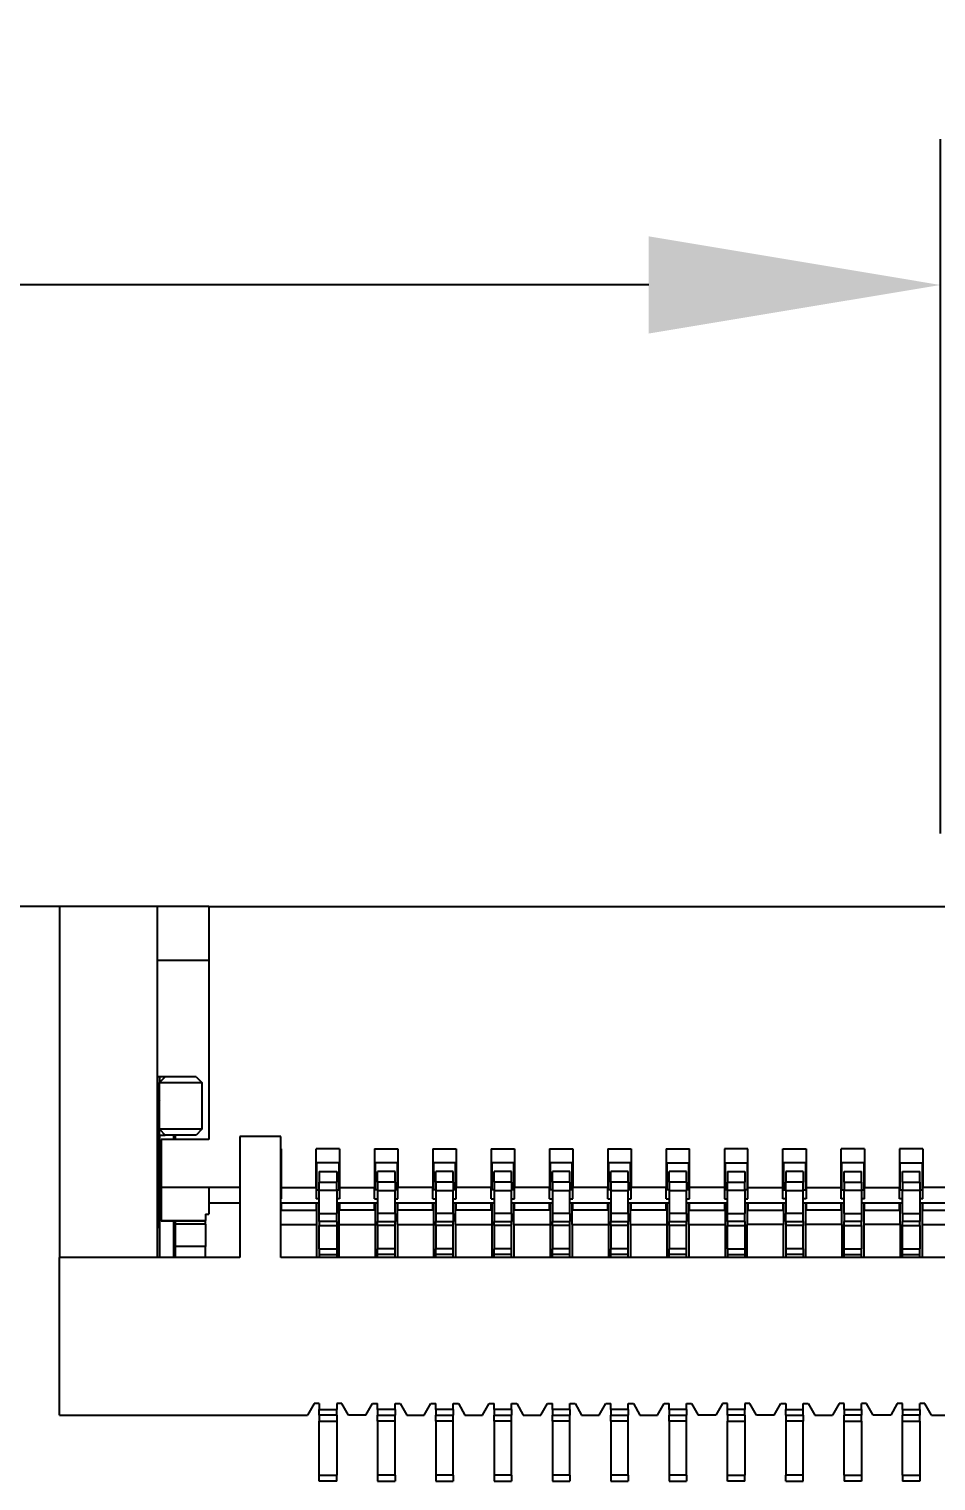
# Model space of a CAD drawing. Header units: millimetres. Extents: x 33 to 453, y 25 to 322.
# Drawn here: x 123.26 to 131.03, y 241.22 to 253.67 of the extents above; entities that cross this region are included whole.
import ezdxf

# ---------------------------------------------------------------- set-up
doc = ezdxf.new("R2010")
doc.units = ezdxf.units.MM
doc.layers.add('可见', color=7, linetype='Continuous')
doc.layers.add('标注、技术要求', color=1, linetype='Continuous')
doc.styles.add('陈杰（2）', font='gbenor.shx', dxfattribs={"width": 0.8, "height": 5, "bigfont": 'gbcbig.shx'})
doc.dimstyles.new('ISO-25（1）', dxfattribs={"dimtxt": 5, "dimasz": 2.5, "dimexe": 1.25, "dimexo": 0.625, "dimtad": 1, "dimtih": 1, "dimtoh": 1, "dimdsep": 46, "dimtxsty": '陈杰（2）', "dimcen": 2.5, "dimclrt": 256, "dimadec": 0, "dimazin": 0, "dimtol": 1, "dimtp": 0.15, "dimtm": 0.15, "dimtfac": 0.75, "dimtmove": 1, "dimatfit": 3, "dimfxl": 1, "dimtolj": 1, "dimarcsym": 0})
doc.dimstyles.new('ISO-25（3）', dxfattribs={"dimtxt": 5, "dimasz": 2.5, "dimexe": 1.25, "dimexo": 0.625, "dimtad": 1, "dimtih": 1, "dimtoh": 1, "dimdsep": 46, "dimtxsty": '陈杰（2）', "dimcen": 2.5, "dimclrt": 256, "dimadec": 0, "dimazin": 0, "dimtol": 1, "dimtp": 0.1, "dimtm": 0.1, "dimtfac": 0.75, "dimtmove": 1, "dimatfit": 3, "dimfxl": 1, "dimtolj": 1, "dimarcsym": 0})

# ---------------------------------------------------------------- blocks, each defined once
blk = doc.blocks.new('*D32')
at = {"layer": 'Defpoints', "color": 0, "transparency": 16777216}
for p in [(184.183, 273.04), (114.583, 243.147), (184.183, 243.147)]:
    blk.add_point(p, dxfattribs=at)
at = {"layer": '标注、技术要求', "color": 0, "lineweight": -2, "transparency": 16777216}
for p, q in [((114.583, 243.772), (114.583, 274.29)), ((184.183, 243.772), (184.183, 274.29)), ((117.083, 273.04), (181.683, 273.04))]:
    blk.add_line(p, q, dxfattribs=at)
at = {"layer": '标注、技术要求', "color": 0, "transparency": 16777216}
for points in [[(117.083, 273.457), (117.083, 272.623), (114.583, 273.04)], [(181.683, 273.457), (181.683, 272.623), (184.183, 273.04)]]:
    blk.add_solid(points, dxfattribs=at)
at = {"layer": '标注、技术要求', "transparency": 16777216, "insert": (149.383, 276.165), "char_height": 5, "attachment_point": 5, "style": '陈杰（2）'}
blk.add_mtext('\\A1;69.6{\\H3.75;±0.15}', dxfattribs=at)
blk = doc.blocks.new('*D54')
at = {"layer": 'Defpoints', "color": 0, "transparency": 16777216}
for p in [(114.583, 251.472), (131.068, 246.147), (114.583, 243.147)]:
    blk.add_point(p, dxfattribs=at)
at = {"layer": '标注、技术要求', "color": 0, "lineweight": -2, "transparency": 16777216}
for p, q in [((122.825, 251.472), (122.788, 258.155)), ((122.788, 258.155), (138.675, 258.155)), ((114.583, 243.772), (114.583, 252.722)), ((131.068, 246.772), (131.068, 252.722)), ((128.568, 251.472), (117.083, 251.472))]:
    blk.add_line(p, q, dxfattribs=at)
at = {"layer": '标注、技术要求', "color": 0, "transparency": 16777216}
for points in [[(117.083, 251.889), (117.083, 251.056), (114.583, 251.472)], [(128.568, 251.889), (128.568, 251.056), (131.068, 251.472)]]:
    blk.add_solid(points, dxfattribs=at)
at = {"layer": '标注、技术要求', "transparency": 16777216, "insert": (130.732, 261.28), "char_height": 5, "attachment_point": 5, "style": '陈杰（2）'}
blk.add_mtext('\\A1;16.49{\\H3.75;±0.1}', dxfattribs=at)

msp = doc.modelspace()

# ---------------------------------------------------------------- linework, layer by layer
at = {"layer": '可见', "extrusion": (-1e-16, -1, 0)}
for p, q in [((123.518, 246.147), (117.583, 246.147)), ((124.358, 246.147), (123.518, 246.147)), ((123.518, 246.147), (123.518, 243.137)), ((124.798, 246.147), (124.358, 246.147)), ((124.358, 243.137), (124.358, 246.147)), ((124.798, 246.147), (124.798, 244.149)), ((124.798, 246.147), (137.338, 246.147)), ((124.358, 245.687), (124.798, 245.687)), ((124.373, 244.687), (124.358, 244.687)), ((124.373, 244.687), (124.373, 244.637)), ((124.423, 244.687), (124.373, 244.687)), ((124.423, 244.687), (124.373, 244.637)), ((124.373, 244.237), (124.373, 244.637)), ((124.373, 244.637), (124.738, 244.637)), ((124.688, 244.687), (124.423, 244.687)), ((124.688, 244.687), (124.738, 244.637)), ((124.738, 244.637), (124.738, 244.237)), ((124.358, 244.397), (124.369, 244.397)), ((124.369, 244.397), (124.369, 244.475)), ((124.369, 244.397), (124.369, 243.477)), ((124.369, 244.397), (124.373, 244.397)), ((124.373, 244.187), (124.373, 244.237)), ((124.738, 244.237), (124.373, 244.237)), ((124.373, 244.237), (124.423, 244.187)), ((124.738, 244.237), (124.688, 244.187)), ((124.373, 244.187), (124.373, 244.112)), ((124.373, 244.187), (124.423, 244.187)), ((124.373, 244.112), (124.373, 244.1)), ((124.373, 244.112), (124.388, 244.112)), ((124.798, 244.149), (124.388, 244.149)), ((124.388, 244.149), (124.388, 243.737)), ((124.688, 244.187), (124.423, 244.187)), ((124.493, 244.187), (124.493, 244.149)), ((124.508, 244.187), (124.508, 244.149)), ((125.413, 244.176), (125.064, 244.176)), ((125.064, 244.176), (125.064, 243.137)), ((125.413, 243.137), (125.413, 244.176)), ((124.373, 244.075), (124.373, 244.1)), ((124.373, 244.1), (124.388, 244.1)), ((124.373, 243.558), (124.373, 244.075)), ((124.388, 244.075), (124.373, 244.075)), ((125.418, 244.07), (125.413, 244.07)), ((125.418, 244.07), (125.418, 243.737)), ((125.718, 243.737), (125.718, 244.07)), ((125.918, 244.07), (125.718, 244.07)), ((125.918, 244.07), (125.918, 243.737)), ((126.218, 244.07), (126.218, 243.737)), ((126.218, 244.07), (126.418, 244.07)), ((126.418, 244.07), (126.418, 243.737)), ((126.718, 244.07), (126.718, 243.737)), ((126.718, 244.07), (126.918, 244.07)), ((126.918, 244.07), (126.918, 243.737)), ((127.218, 244.07), (127.218, 243.737)), ((127.218, 244.07), (127.418, 244.07)), ((127.418, 244.07), (127.418, 243.737)), ((127.718, 244.07), (127.718, 243.737)), ((127.718, 244.07), (127.918, 244.07)), ((127.918, 244.07), (127.918, 243.737)), ((128.218, 244.07), (128.218, 243.737)), ((128.218, 244.07), (128.418, 244.07)), ((128.418, 244.07), (128.418, 243.737)), ((128.718, 244.07), (128.718, 243.737)), ((128.718, 244.07), (128.918, 244.07)), ((128.918, 243.737), (128.918, 244.07)), ((129.218, 244.07), (129.218, 243.737)), ((129.418, 244.07), (129.218, 244.07)), ((129.418, 243.737), (129.418, 244.07)), ((129.718, 243.737), (129.718, 244.07)), ((129.718, 244.07), (129.918, 244.07)), ((129.918, 244.07), (129.918, 243.737)), ((130.218, 243.737), (130.218, 244.07)), ((130.418, 244.07), (130.218, 244.07)), ((130.418, 244.07), (130.418, 243.737)), ((130.718, 244.07), (130.718, 243.737)), ((130.918, 244.07), (130.718, 244.07)), ((130.918, 244.07), (130.918, 243.737)), ((125.418, 243.95), (125.413, 243.95)), ((125.918, 243.95), (125.718, 243.95)), ((125.723, 243.717), (125.723, 243.95)), ((125.743, 243.875), (125.743, 243.784)), ((125.743, 243.875), (125.893, 243.875)), ((125.893, 243.875), (125.893, 243.784)), ((125.913, 243.717), (125.913, 243.95)), ((126.418, 243.95), (126.218, 243.95)), ((126.223, 243.95), (126.223, 243.717)), ((126.243, 243.784), (126.243, 243.875)), ((126.393, 243.875), (126.243, 243.875)), ((126.393, 243.784), (126.393, 243.875)), ((126.413, 243.717), (126.413, 243.95)), ((126.918, 243.95), (126.718, 243.95)), ((126.723, 243.95), (126.723, 243.717)), ((126.743, 243.784), (126.743, 243.875)), ((126.893, 243.875), (126.743, 243.875)), ((126.893, 243.784), (126.893, 243.875)), ((126.913, 243.717), (126.913, 243.95)), ((127.418, 243.95), (127.218, 243.95)), ((127.223, 243.95), (127.223, 243.717)), ((127.243, 243.784), (127.243, 243.875)), ((127.393, 243.875), (127.243, 243.875)), ((127.393, 243.784), (127.393, 243.875)), ((127.413, 243.717), (127.413, 243.95)), ((127.918, 243.95), (127.718, 243.95)), ((127.723, 243.95), (127.723, 243.717)), ((127.743, 243.784), (127.743, 243.875)), ((127.893, 243.875), (127.743, 243.875)), ((127.893, 243.784), (127.893, 243.875)), ((127.913, 243.717), (127.913, 243.95)), ((128.418, 243.95), (128.218, 243.95)), ((128.223, 243.95), (128.223, 243.717)), ((128.243, 243.784), (128.243, 243.875)), ((128.393, 243.875), (128.243, 243.875)), ((128.393, 243.784), (128.393, 243.875)), ((128.413, 243.717), (128.413, 243.95)), ((128.718, 243.95), (128.918, 243.95)), ((128.723, 243.95), (128.723, 243.717)), ((128.743, 243.784), (128.743, 243.875)), ((128.893, 243.875), (128.743, 243.875)), ((128.893, 243.784), (128.893, 243.875)), ((128.913, 243.717), (128.913, 243.95)), ((129.218, 243.95), (129.418, 243.95)), ((129.223, 243.95), (129.223, 243.717)), ((129.243, 243.875), (129.243, 243.784)), ((129.243, 243.875), (129.393, 243.875)), ((129.393, 243.875), (129.393, 243.784)), ((129.413, 243.95), (129.413, 243.717)), ((129.918, 243.95), (129.718, 243.95)), ((129.723, 243.95), (129.723, 243.717)), ((129.743, 243.875), (129.743, 243.784)), ((129.893, 243.875), (129.743, 243.875)), ((129.893, 243.875), (129.893, 243.784)), ((129.913, 243.95), (129.913, 243.717)), ((130.418, 243.95), (130.218, 243.95)), ((130.223, 243.717), (130.223, 243.95)), ((130.243, 243.784), (130.243, 243.875)), ((130.243, 243.875), (130.393, 243.875)), ((130.393, 243.784), (130.393, 243.875)), ((130.413, 243.95), (130.413, 243.717)), ((130.718, 243.95), (130.918, 243.95)), ((130.723, 243.717), (130.723, 243.95)), ((130.743, 243.784), (130.743, 243.875)), ((130.743, 243.875), (130.893, 243.875)), ((130.893, 243.784), (130.893, 243.875)), ((130.913, 243.95), (130.913, 243.717)), ((124.798, 243.737), (124.388, 243.737)), ((124.388, 243.737), (124.388, 243.456)), ((125.064, 243.737), (124.798, 243.737)), ((124.798, 243.737), (124.798, 243.51)), ((125.418, 243.737), (125.718, 243.737)), ((125.418, 243.737), (125.418, 243.641)), ((125.718, 243.737), (125.718, 243.641)), ((125.743, 243.713), (125.743, 243.784)), ((125.743, 243.784), (125.893, 243.784)), ((125.893, 243.713), (125.893, 243.784)), ((125.918, 243.737), (126.218, 243.737)), ((125.918, 243.737), (125.918, 243.641)), ((126.218, 243.641), (126.218, 243.737)), ((126.243, 243.784), (126.243, 243.713)), ((126.393, 243.784), (126.243, 243.784)), ((126.393, 243.784), (126.393, 243.713)), ((126.718, 243.737), (126.418, 243.737)), ((126.418, 243.641), (126.418, 243.737)), ((126.718, 243.641), (126.718, 243.737)), ((126.743, 243.784), (126.743, 243.713)), ((126.893, 243.784), (126.743, 243.784)), ((126.893, 243.784), (126.893, 243.713)), ((127.218, 243.737), (126.918, 243.737)), ((126.918, 243.641), (126.918, 243.737)), ((127.218, 243.641), (127.218, 243.737)), ((127.243, 243.784), (127.243, 243.713)), ((127.393, 243.784), (127.243, 243.784)), ((127.393, 243.784), (127.393, 243.713)), ((127.718, 243.737), (127.418, 243.737)), ((127.418, 243.641), (127.418, 243.737)), ((127.718, 243.641), (127.718, 243.737)), ((127.743, 243.784), (127.743, 243.713)), ((127.893, 243.784), (127.743, 243.784)), ((127.893, 243.784), (127.893, 243.713)), ((128.218, 243.737), (127.918, 243.737)), ((127.918, 243.641), (127.918, 243.737)), ((128.218, 243.641), (128.218, 243.737)), ((128.243, 243.784), (128.243, 243.713)), ((128.393, 243.784), (128.243, 243.784)), ((128.393, 243.784), (128.393, 243.713)), ((128.718, 243.737), (128.418, 243.737)), ((128.418, 243.641), (128.418, 243.737)), ((128.718, 243.641), (128.718, 243.737)), ((128.743, 243.784), (128.743, 243.713)), ((128.893, 243.784), (128.743, 243.784)), ((128.893, 243.784), (128.893, 243.713)), ((129.218, 243.737), (128.918, 243.737)), ((128.918, 243.641), (128.918, 243.737)), ((129.218, 243.737), (129.218, 243.641)), ((129.243, 243.713), (129.243, 243.784)), ((129.243, 243.784), (129.393, 243.784)), ((129.393, 243.713), (129.393, 243.784)), ((129.418, 243.737), (129.718, 243.737)), ((129.418, 243.641), (129.418, 243.737)), ((129.718, 243.641), (129.718, 243.737)), ((129.743, 243.713), (129.743, 243.784)), ((129.893, 243.784), (129.743, 243.784)), ((129.893, 243.713), (129.893, 243.784)), ((129.918, 243.737), (130.218, 243.737)), ((129.918, 243.737), (129.918, 243.641)), ((130.218, 243.641), (130.218, 243.737)), ((130.243, 243.784), (130.243, 243.713)), ((130.243, 243.784), (130.393, 243.784)), ((130.393, 243.784), (130.393, 243.713)), ((130.418, 243.737), (130.718, 243.737)), ((130.418, 243.641), (130.418, 243.737)), ((130.718, 243.641), (130.718, 243.737)), ((130.743, 243.784), (130.743, 243.713)), ((130.743, 243.784), (130.893, 243.784)), ((130.893, 243.784), (130.893, 243.713)), ((131.218, 243.737), (130.918, 243.737)), ((130.918, 243.641), (130.918, 243.737)), ((125.413, 243.717), (125.418, 243.717)), ((125.418, 243.641), (125.413, 243.641)), ((125.718, 243.717), (125.743, 243.717)), ((125.743, 243.641), (125.718, 243.641)), ((125.743, 243.516), (125.743, 243.713)), ((125.893, 243.713), (125.743, 243.713)), ((125.893, 243.717), (125.918, 243.717)), ((125.893, 243.713), (125.893, 243.516)), ((125.918, 243.641), (125.893, 243.641)), ((126.243, 243.717), (126.218, 243.717)), ((126.218, 243.641), (126.243, 243.641)), ((126.243, 243.713), (126.243, 243.516)), ((126.243, 243.713), (126.393, 243.713)), ((126.418, 243.717), (126.393, 243.717)), ((126.393, 243.516), (126.393, 243.713)), ((126.393, 243.641), (126.418, 243.641)), ((126.743, 243.717), (126.718, 243.717)), ((126.718, 243.641), (126.743, 243.641)), ((126.743, 243.713), (126.743, 243.516)), ((126.743, 243.713), (126.893, 243.713)), ((126.918, 243.717), (126.893, 243.717)), ((126.893, 243.516), (126.893, 243.713)), ((126.893, 243.641), (126.918, 243.641)), ((127.243, 243.717), (127.218, 243.717)), ((127.218, 243.641), (127.243, 243.641)), ((127.243, 243.713), (127.243, 243.516)), ((127.243, 243.713), (127.393, 243.713)), ((127.418, 243.717), (127.393, 243.717)), ((127.393, 243.516), (127.393, 243.713)), ((127.393, 243.641), (127.418, 243.641)), ((127.743, 243.717), (127.718, 243.717)), ((127.718, 243.641), (127.743, 243.641)), ((127.743, 243.713), (127.743, 243.516)), ((127.743, 243.713), (127.893, 243.713)), ((127.918, 243.717), (127.893, 243.717)), ((127.893, 243.516), (127.893, 243.713)), ((127.893, 243.641), (127.918, 243.641)), ((128.243, 243.717), (128.218, 243.717)), ((128.218, 243.641), (128.243, 243.641)), ((128.243, 243.713), (128.243, 243.516)), ((128.243, 243.713), (128.393, 243.713)), ((128.418, 243.717), (128.393, 243.717)), ((128.393, 243.516), (128.393, 243.713)), ((128.393, 243.641), (128.418, 243.641)), ((128.743, 243.717), (128.718, 243.717)), ((128.718, 243.641), (128.743, 243.641)), ((128.743, 243.713), (128.743, 243.516)), ((128.743, 243.713), (128.893, 243.713)), ((128.918, 243.717), (128.893, 243.717)), ((128.893, 243.516), (128.893, 243.713)), ((128.893, 243.641), (128.918, 243.641)), ((129.243, 243.717), (129.218, 243.717)), ((129.218, 243.641), (129.243, 243.641)), ((129.243, 243.516), (129.243, 243.713)), ((129.393, 243.713), (129.243, 243.713)), ((129.418, 243.717), (129.393, 243.717)), ((129.393, 243.713), (129.393, 243.516)), ((129.393, 243.641), (129.418, 243.641)), ((129.718, 243.717), (129.743, 243.717)), ((129.743, 243.641), (129.718, 243.641)), ((129.743, 243.713), (129.743, 243.516)), ((129.743, 243.713), (129.893, 243.713)), ((129.893, 243.717), (129.918, 243.717)), ((129.893, 243.516), (129.893, 243.713)), ((129.918, 243.641), (129.893, 243.641)), ((130.218, 243.717), (130.243, 243.717)), ((130.243, 243.641), (130.218, 243.641)), ((130.243, 243.516), (130.243, 243.713)), ((130.393, 243.713), (130.243, 243.713)), ((130.393, 243.717), (130.418, 243.717)), ((130.393, 243.713), (130.393, 243.516)), ((130.418, 243.641), (130.393, 243.641)), ((130.718, 243.717), (130.743, 243.717)), ((130.743, 243.641), (130.718, 243.641)), ((130.743, 243.516), (130.743, 243.713)), ((130.893, 243.713), (130.743, 243.713)), ((130.893, 243.717), (130.918, 243.717)), ((130.893, 243.713), (130.893, 243.516)), ((130.918, 243.641), (130.893, 243.641)), ((124.373, 243.558), (124.373, 243.522)), ((124.388, 243.558), (124.373, 243.558)), ((124.373, 243.486), (124.373, 243.522)), ((124.373, 243.522), (124.388, 243.522)), ((124.768, 243.51), (124.768, 243.456)), ((124.768, 243.51), (124.798, 243.51)), ((125.064, 243.604), (124.798, 243.604)), ((125.743, 243.604), (125.413, 243.604)), ((125.418, 243.604), (125.418, 243.545)), ((125.418, 243.545), (125.718, 243.545)), ((125.718, 243.604), (125.718, 243.545)), ((125.723, 243.422), (125.723, 243.604)), ((125.743, 243.446), (125.743, 243.516)), ((125.743, 243.516), (125.893, 243.516)), ((126.243, 243.604), (125.893, 243.604)), ((125.893, 243.446), (125.893, 243.516)), ((125.913, 243.422), (125.913, 243.604)), ((125.918, 243.604), (125.918, 243.545)), ((126.218, 243.545), (125.918, 243.545)), ((126.218, 243.545), (126.218, 243.604)), ((126.223, 243.604), (126.223, 243.422)), ((126.243, 243.516), (126.243, 243.446)), ((126.393, 243.516), (126.243, 243.516)), ((126.743, 243.604), (126.393, 243.604)), ((126.393, 243.516), (126.393, 243.446)), ((126.413, 243.422), (126.413, 243.604)), ((126.418, 243.545), (126.418, 243.604)), ((126.718, 243.545), (126.418, 243.545)), ((126.718, 243.545), (126.718, 243.604)), ((126.723, 243.604), (126.723, 243.422)), ((126.743, 243.516), (126.743, 243.446)), ((126.893, 243.516), (126.743, 243.516)), ((127.243, 243.604), (126.893, 243.604)), ((126.893, 243.516), (126.893, 243.446)), ((126.913, 243.422), (126.913, 243.604)), ((126.918, 243.545), (126.918, 243.604)), ((127.218, 243.545), (126.918, 243.545)), ((127.218, 243.545), (127.218, 243.604)), ((127.223, 243.604), (127.223, 243.422)), ((127.243, 243.516), (127.243, 243.446)), ((127.393, 243.516), (127.243, 243.516)), ((127.743, 243.604), (127.393, 243.604)), ((127.393, 243.516), (127.393, 243.446)), ((127.413, 243.422), (127.413, 243.604)), ((127.418, 243.545), (127.418, 243.604)), ((127.718, 243.545), (127.418, 243.545)), ((127.718, 243.545), (127.718, 243.604)), ((127.723, 243.604), (127.723, 243.422)), ((127.743, 243.516), (127.743, 243.446)), ((127.893, 243.516), (127.743, 243.516)), ((128.243, 243.604), (127.893, 243.604)), ((127.893, 243.516), (127.893, 243.446)), ((127.913, 243.422), (127.913, 243.604)), ((127.918, 243.545), (127.918, 243.604)), ((128.218, 243.545), (127.918, 243.545)), ((128.218, 243.545), (128.218, 243.604)), ((128.223, 243.604), (128.223, 243.422)), ((128.243, 243.516), (128.243, 243.446)), ((128.393, 243.516), (128.243, 243.516)), ((128.743, 243.604), (128.393, 243.604)), ((128.393, 243.516), (128.393, 243.446)), ((128.413, 243.422), (128.413, 243.604)), ((128.418, 243.545), (128.418, 243.604)), ((128.718, 243.545), (128.418, 243.545)), ((128.718, 243.545), (128.718, 243.604)), ((128.723, 243.604), (128.723, 243.422)), ((128.743, 243.516), (128.743, 243.446)), ((128.893, 243.516), (128.743, 243.516)), ((129.243, 243.604), (128.893, 243.604)), ((128.893, 243.516), (128.893, 243.446)), ((128.913, 243.422), (128.913, 243.604)), ((128.918, 243.545), (128.918, 243.604)), ((128.918, 243.545), (129.218, 243.545)), ((129.218, 243.604), (129.218, 243.545)), ((129.223, 243.604), (129.223, 243.422)), ((129.243, 243.446), (129.243, 243.516)), ((129.243, 243.516), (129.393, 243.516)), ((129.743, 243.604), (129.393, 243.604)), ((129.393, 243.446), (129.393, 243.516)), ((129.413, 243.604), (129.413, 243.422)), ((129.418, 243.604), (129.418, 243.545)), ((129.418, 243.545), (129.718, 243.545)), ((129.718, 243.604), (129.718, 243.545)), ((129.723, 243.604), (129.723, 243.422)), ((129.743, 243.446), (129.743, 243.516)), ((129.893, 243.516), (129.743, 243.516)), ((130.243, 243.604), (129.893, 243.604)), ((129.893, 243.446), (129.893, 243.516)), ((129.913, 243.604), (129.913, 243.422)), ((129.918, 243.604), (129.918, 243.545)), ((130.218, 243.545), (129.918, 243.545)), ((130.218, 243.545), (130.218, 243.604)), ((130.223, 243.422), (130.223, 243.604)), ((130.243, 243.516), (130.243, 243.446)), ((130.243, 243.516), (130.393, 243.516)), ((130.743, 243.604), (130.393, 243.604)), ((130.393, 243.516), (130.393, 243.446)), ((130.413, 243.604), (130.413, 243.422)), ((130.418, 243.545), (130.418, 243.604)), ((130.418, 243.545), (130.718, 243.545)), ((130.718, 243.545), (130.718, 243.604)), ((130.723, 243.422), (130.723, 243.604)), ((130.743, 243.516), (130.743, 243.446)), ((130.743, 243.516), (130.893, 243.516)), ((131.243, 243.604), (130.893, 243.604)), ((130.893, 243.516), (130.893, 243.446)), ((130.913, 243.604), (130.913, 243.422)), ((130.918, 243.545), (130.918, 243.604)), ((130.918, 243.545), (131.218, 243.545)), ((124.369, 243.477), (124.358, 243.477)), ((124.369, 243.399), (124.369, 243.477)), ((124.373, 243.477), (124.369, 243.477)), ((124.373, 243.486), (124.373, 243.137)), ((124.388, 243.486), (124.373, 243.486)), ((124.388, 243.456), (124.768, 243.456)), ((124.388, 243.449), (124.388, 243.456)), ((124.768, 243.449), (124.388, 243.449)), ((124.493, 243.449), (124.493, 243.137)), ((124.508, 243.449), (124.508, 243.425)), ((124.508, 243.425), (124.508, 243.232)), ((124.768, 243.425), (124.508, 243.425)), ((124.768, 243.449), (124.768, 243.456)), ((124.768, 243.425), (124.768, 243.449)), ((124.768, 243.425), (124.768, 243.232)), ((125.413, 243.422), (125.723, 243.422)), ((125.723, 243.137), (125.723, 243.422)), ((125.743, 243.446), (125.743, 243.412)), ((125.893, 243.446), (125.743, 243.446)), ((125.743, 243.212), (125.743, 243.412)), ((125.743, 243.412), (125.893, 243.412)), ((125.893, 243.446), (125.893, 243.412)), ((125.893, 243.412), (125.893, 243.212)), ((125.913, 243.137), (125.913, 243.422)), ((125.913, 243.422), (126.223, 243.422)), ((126.223, 243.422), (126.223, 243.137)), ((126.243, 243.412), (126.243, 243.446)), ((126.243, 243.446), (126.393, 243.446)), ((126.243, 243.412), (126.243, 243.212)), ((126.393, 243.412), (126.243, 243.412)), ((126.393, 243.412), (126.393, 243.446)), ((126.393, 243.212), (126.393, 243.412)), ((126.413, 243.422), (126.413, 243.137)), ((126.413, 243.422), (126.723, 243.422)), ((126.723, 243.422), (126.723, 243.137)), ((126.743, 243.412), (126.743, 243.446)), ((126.743, 243.446), (126.893, 243.446)), ((126.743, 243.412), (126.743, 243.212)), ((126.893, 243.412), (126.743, 243.412)), ((126.893, 243.412), (126.893, 243.446)), ((126.893, 243.212), (126.893, 243.412)), ((126.913, 243.422), (126.913, 243.137)), ((126.913, 243.422), (127.223, 243.422)), ((127.223, 243.422), (127.223, 243.137)), ((127.243, 243.412), (127.243, 243.446)), ((127.243, 243.446), (127.393, 243.446)), ((127.243, 243.412), (127.243, 243.212)), ((127.393, 243.412), (127.243, 243.412)), ((127.393, 243.412), (127.393, 243.446)), ((127.393, 243.212), (127.393, 243.412)), ((127.413, 243.422), (127.413, 243.137)), ((127.413, 243.422), (127.723, 243.422)), ((127.723, 243.422), (127.723, 243.137)), ((127.743, 243.412), (127.743, 243.446)), ((127.743, 243.446), (127.893, 243.446)), ((127.743, 243.412), (127.743, 243.212)), ((127.893, 243.412), (127.743, 243.412)), ((127.893, 243.412), (127.893, 243.446)), ((127.893, 243.212), (127.893, 243.412)), ((127.913, 243.422), (127.913, 243.137)), ((127.913, 243.422), (128.223, 243.422)), ((128.223, 243.422), (128.223, 243.137)), ((128.243, 243.412), (128.243, 243.446)), ((128.243, 243.446), (128.393, 243.446)), ((128.243, 243.412), (128.243, 243.212)), ((128.393, 243.412), (128.243, 243.412)), ((128.393, 243.412), (128.393, 243.446)), ((128.393, 243.212), (128.393, 243.412)), ((128.413, 243.422), (128.413, 243.137)), ((128.413, 243.422), (128.723, 243.422)), ((128.723, 243.422), (128.723, 243.137)), ((128.743, 243.412), (128.743, 243.446)), ((128.743, 243.446), (128.893, 243.446)), ((128.743, 243.412), (128.743, 243.212)), ((128.893, 243.412), (128.743, 243.412)), ((128.893, 243.412), (128.893, 243.446)), ((128.893, 243.212), (128.893, 243.412)), ((128.913, 243.422), (128.913, 243.137)), ((128.913, 243.422), (129.223, 243.422)), ((129.223, 243.422), (129.223, 243.137)), ((129.243, 243.446), (129.243, 243.412)), ((129.393, 243.446), (129.243, 243.446)), ((129.243, 243.212), (129.243, 243.412)), ((129.243, 243.412), (129.393, 243.412)), ((129.393, 243.446), (129.393, 243.412)), ((129.393, 243.412), (129.393, 243.212)), ((129.413, 243.137), (129.413, 243.422)), ((129.723, 243.422), (129.413, 243.422)), ((129.723, 243.137), (129.723, 243.422)), ((129.743, 243.446), (129.743, 243.412)), ((129.743, 243.446), (129.893, 243.446)), ((129.743, 243.412), (129.743, 243.212)), ((129.893, 243.412), (129.743, 243.412)), ((129.893, 243.446), (129.893, 243.412)), ((129.893, 243.212), (129.893, 243.412)), ((129.913, 243.422), (129.913, 243.137)), ((130.223, 243.422), (129.913, 243.422)), ((130.223, 243.422), (130.223, 243.137)), ((130.243, 243.412), (130.243, 243.446)), ((130.393, 243.446), (130.243, 243.446)), ((130.243, 243.212), (130.243, 243.412)), ((130.243, 243.412), (130.393, 243.412)), ((130.393, 243.412), (130.393, 243.446)), ((130.393, 243.412), (130.393, 243.212)), ((130.413, 243.422), (130.413, 243.137)), ((130.723, 243.422), (130.413, 243.422)), ((130.723, 243.422), (130.723, 243.137)), ((130.743, 243.412), (130.743, 243.446)), ((130.893, 243.446), (130.743, 243.446)), ((130.743, 243.212), (130.743, 243.412)), ((130.743, 243.412), (130.893, 243.412)), ((130.893, 243.412), (130.893, 243.446)), ((130.893, 243.412), (130.893, 243.212)), ((130.913, 243.422), (130.913, 243.137)), ((130.913, 243.422), (131.223, 243.422)), ((125.064, 243.137), (123.518, 243.137)), ((123.518, 241.787), (123.518, 243.137)), ((124.508, 243.232), (124.508, 243.137)), ((124.768, 243.232), (124.508, 243.232)), ((124.768, 243.137), (124.768, 243.232)), ((136.723, 243.137), (125.413, 243.137)), ((125.743, 243.212), (125.743, 243.164)), ((125.743, 243.212), (125.893, 243.212)), ((125.743, 243.164), (125.743, 243.137)), ((125.743, 243.164), (125.893, 243.164)), ((125.893, 243.212), (125.893, 243.164)), ((125.893, 243.164), (125.893, 243.137)), ((126.243, 243.164), (126.243, 243.212)), ((126.393, 243.212), (126.243, 243.212)), ((126.243, 243.137), (126.243, 243.164)), ((126.393, 243.164), (126.243, 243.164)), ((126.393, 243.164), (126.393, 243.212)), ((126.393, 243.137), (126.393, 243.164)), ((126.743, 243.164), (126.743, 243.212)), ((126.893, 243.212), (126.743, 243.212)), ((126.743, 243.137), (126.743, 243.164)), ((126.893, 243.164), (126.743, 243.164)), ((126.893, 243.164), (126.893, 243.212)), ((126.893, 243.137), (126.893, 243.164)), ((127.243, 243.164), (127.243, 243.212)), ((127.393, 243.212), (127.243, 243.212)), ((127.243, 243.137), (127.243, 243.164)), ((127.393, 243.164), (127.243, 243.164)), ((127.393, 243.164), (127.393, 243.212)), ((127.393, 243.137), (127.393, 243.164)), ((127.743, 243.164), (127.743, 243.212)), ((127.893, 243.212), (127.743, 243.212)), ((127.743, 243.137), (127.743, 243.164)), ((127.893, 243.164), (127.743, 243.164)), ((127.893, 243.164), (127.893, 243.212)), ((127.893, 243.137), (127.893, 243.164)), ((128.243, 243.164), (128.243, 243.212)), ((128.393, 243.212), (128.243, 243.212)), ((128.243, 243.137), (128.243, 243.164)), ((128.393, 243.164), (128.243, 243.164)), ((128.393, 243.164), (128.393, 243.212)), ((128.393, 243.137), (128.393, 243.164)), ((128.743, 243.164), (128.743, 243.212)), ((128.893, 243.212), (128.743, 243.212)), ((128.743, 243.137), (128.743, 243.164)), ((128.893, 243.164), (128.743, 243.164)), ((128.893, 243.164), (128.893, 243.212)), ((128.893, 243.137), (128.893, 243.164)), ((129.243, 243.212), (129.243, 243.164)), ((129.243, 243.212), (129.393, 243.212)), ((129.243, 243.164), (129.243, 243.137)), ((129.243, 243.164), (129.393, 243.164)), ((129.393, 243.212), (129.393, 243.164)), ((129.393, 243.164), (129.393, 243.137)), ((129.743, 243.212), (129.743, 243.164)), ((129.893, 243.212), (129.743, 243.212)), ((129.743, 243.164), (129.743, 243.137)), ((129.893, 243.164), (129.743, 243.164)), ((129.893, 243.212), (129.893, 243.164)), ((129.893, 243.164), (129.893, 243.137)), ((130.243, 243.164), (130.243, 243.212)), ((130.243, 243.212), (130.393, 243.212)), ((130.243, 243.137), (130.243, 243.164)), ((130.243, 243.164), (130.393, 243.164)), ((130.393, 243.164), (130.393, 243.212)), ((130.393, 243.137), (130.393, 243.164)), ((130.743, 243.164), (130.743, 243.212)), ((130.743, 243.212), (130.893, 243.212)), ((130.743, 243.137), (130.743, 243.164)), ((130.743, 243.164), (130.893, 243.164)), ((130.893, 243.164), (130.893, 243.212)), ((130.893, 243.137), (130.893, 243.164)), ((125.699, 241.887), (125.643, 241.787)), ((125.743, 241.887), (125.699, 241.887)), ((125.743, 241.887), (125.743, 241.837)), ((125.893, 241.887), (125.893, 241.837)), ((125.936, 241.887), (125.893, 241.887)), ((125.993, 241.787), (125.936, 241.887)), ((126.143, 241.787), (126.199, 241.887)), ((126.199, 241.887), (126.243, 241.887)), ((126.243, 241.837), (126.243, 241.887)), ((126.393, 241.837), (126.393, 241.887)), ((126.393, 241.887), (126.436, 241.887)), ((126.436, 241.887), (126.493, 241.787)), ((126.643, 241.787), (126.699, 241.887)), ((126.699, 241.887), (126.743, 241.887)), ((126.743, 241.837), (126.743, 241.887)), ((126.893, 241.837), (126.893, 241.887)), ((126.893, 241.887), (126.936, 241.887)), ((126.936, 241.887), (126.993, 241.787)), ((127.143, 241.787), (127.199, 241.887)), ((127.199, 241.887), (127.243, 241.887)), ((127.243, 241.837), (127.243, 241.887)), ((127.393, 241.837), (127.393, 241.887)), ((127.393, 241.887), (127.436, 241.887)), ((127.436, 241.887), (127.493, 241.787)), ((127.643, 241.787), (127.699, 241.887)), ((127.699, 241.887), (127.743, 241.887)), ((127.743, 241.837), (127.743, 241.887)), ((127.893, 241.837), (127.893, 241.887)), ((127.893, 241.887), (127.936, 241.887)), ((127.936, 241.887), (127.993, 241.787)), ((128.143, 241.787), (128.199, 241.887)), ((128.199, 241.887), (128.243, 241.887)), ((128.243, 241.837), (128.243, 241.887)), ((128.393, 241.837), (128.393, 241.887)), ((128.393, 241.887), (128.436, 241.887)), ((128.436, 241.887), (128.493, 241.787)), ((128.643, 241.787), (128.699, 241.887)), ((128.699, 241.887), (128.743, 241.887)), ((128.743, 241.837), (128.743, 241.887)), ((128.893, 241.837), (128.893, 241.887)), ((128.893, 241.887), (128.936, 241.887)), ((128.936, 241.887), (128.993, 241.787)), ((129.199, 241.887), (129.143, 241.787)), ((129.243, 241.887), (129.199, 241.887)), ((129.243, 241.837), (129.243, 241.887)), ((129.393, 241.887), (129.393, 241.837)), ((129.436, 241.887), (129.393, 241.887)), ((129.493, 241.787), (129.436, 241.887)), ((129.643, 241.787), (129.699, 241.887)), ((129.699, 241.887), (129.743, 241.887)), ((129.743, 241.887), (129.743, 241.837)), ((129.893, 241.837), (129.893, 241.887)), ((129.893, 241.887), (129.936, 241.887)), ((129.936, 241.887), (129.993, 241.787)), ((130.199, 241.887), (130.143, 241.787)), ((130.243, 241.887), (130.199, 241.887)), ((130.243, 241.837), (130.243, 241.887)), ((130.393, 241.837), (130.393, 241.887)), ((130.436, 241.887), (130.393, 241.887)), ((130.493, 241.787), (130.436, 241.887)), ((130.699, 241.887), (130.643, 241.787)), ((130.743, 241.887), (130.699, 241.887)), ((130.743, 241.837), (130.743, 241.887)), ((130.893, 241.837), (130.893, 241.887)), ((130.936, 241.887), (130.893, 241.887)), ((130.993, 241.787), (130.936, 241.887)), ((123.518, 241.787), (125.643, 241.787)), ((125.743, 241.837), (125.893, 241.837)), ((125.743, 241.787), (125.743, 241.837)), ((125.743, 241.787), (125.743, 241.737)), ((125.893, 241.787), (125.743, 241.787)), ((125.893, 241.787), (125.893, 241.837)), ((125.893, 241.787), (125.893, 241.737)), ((126.143, 241.787), (125.993, 241.787)), ((126.393, 241.837), (126.243, 241.837)), ((126.243, 241.837), (126.243, 241.787)), ((126.243, 241.737), (126.243, 241.787)), ((126.243, 241.787), (126.393, 241.787)), ((126.393, 241.837), (126.393, 241.787)), ((126.393, 241.737), (126.393, 241.787)), ((126.493, 241.787), (126.643, 241.787)), ((126.893, 241.837), (126.743, 241.837)), ((126.743, 241.837), (126.743, 241.787)), ((126.743, 241.737), (126.743, 241.787)), ((126.743, 241.787), (126.893, 241.787)), ((126.893, 241.837), (126.893, 241.787)), ((126.893, 241.737), (126.893, 241.787)), ((126.993, 241.787), (127.143, 241.787)), ((127.393, 241.837), (127.243, 241.837)), ((127.243, 241.837), (127.243, 241.787)), ((127.243, 241.737), (127.243, 241.787)), ((127.243, 241.787), (127.393, 241.787)), ((127.393, 241.837), (127.393, 241.787)), ((127.393, 241.737), (127.393, 241.787)), ((127.493, 241.787), (127.643, 241.787)), ((127.893, 241.837), (127.743, 241.837)), ((127.743, 241.837), (127.743, 241.787)), ((127.743, 241.737), (127.743, 241.787)), ((127.743, 241.787), (127.893, 241.787)), ((127.893, 241.837), (127.893, 241.787)), ((127.893, 241.737), (127.893, 241.787)), ((127.993, 241.787), (128.143, 241.787)), ((128.393, 241.837), (128.243, 241.837)), ((128.243, 241.837), (128.243, 241.787)), ((128.243, 241.737), (128.243, 241.787)), ((128.243, 241.787), (128.393, 241.787)), ((128.393, 241.837), (128.393, 241.787)), ((128.393, 241.737), (128.393, 241.787)), ((128.493, 241.787), (128.643, 241.787)), ((128.743, 241.837), (128.743, 241.787)), ((128.893, 241.837), (128.743, 241.837)), ((128.743, 241.737), (128.743, 241.787)), ((128.743, 241.787), (128.893, 241.787)), ((128.893, 241.837), (128.893, 241.787)), ((128.893, 241.737), (128.893, 241.787)), ((129.143, 241.787), (128.993, 241.787)), ((129.393, 241.837), (129.243, 241.837)), ((129.243, 241.787), (129.243, 241.837)), ((129.243, 241.787), (129.243, 241.737)), ((129.393, 241.787), (129.243, 241.787)), ((129.393, 241.787), (129.393, 241.837)), ((129.393, 241.787), (129.393, 241.737)), ((129.643, 241.787), (129.493, 241.787)), ((129.743, 241.837), (129.893, 241.837)), ((129.743, 241.787), (129.743, 241.837)), ((129.743, 241.787), (129.743, 241.737)), ((129.743, 241.787), (129.893, 241.787)), ((129.893, 241.787), (129.893, 241.837)), ((129.893, 241.787), (129.893, 241.737)), ((129.993, 241.787), (130.143, 241.787)), ((130.243, 241.837), (130.393, 241.837)), ((130.243, 241.837), (130.243, 241.787)), ((130.243, 241.737), (130.243, 241.787)), ((130.393, 241.787), (130.243, 241.787)), ((130.393, 241.837), (130.393, 241.787)), ((130.393, 241.737), (130.393, 241.787)), ((130.643, 241.787), (130.493, 241.787)), ((130.743, 241.837), (130.893, 241.837)), ((130.743, 241.837), (130.743, 241.787)), ((130.743, 241.737), (130.743, 241.787)), ((130.893, 241.787), (130.743, 241.787)), ((130.893, 241.837), (130.893, 241.787)), ((130.893, 241.737), (130.893, 241.787)), ((130.993, 241.787), (131.143, 241.787)), ((125.743, 241.273), (125.743, 241.737)), ((125.743, 241.737), (125.893, 241.737)), ((125.893, 241.737), (125.893, 241.273)), ((126.243, 241.737), (126.243, 241.273)), ((126.393, 241.737), (126.243, 241.737)), ((126.393, 241.273), (126.393, 241.737)), ((126.743, 241.737), (126.743, 241.273)), ((126.893, 241.737), (126.743, 241.737)), ((126.893, 241.273), (126.893, 241.737)), ((127.243, 241.737), (127.243, 241.273)), ((127.393, 241.737), (127.243, 241.737)), ((127.393, 241.273), (127.393, 241.737)), ((127.743, 241.737), (127.743, 241.273)), ((127.893, 241.737), (127.743, 241.737)), ((127.893, 241.273), (127.893, 241.737)), ((128.243, 241.737), (128.243, 241.273)), ((128.393, 241.737), (128.243, 241.737)), ((128.393, 241.273), (128.393, 241.737)), ((128.743, 241.737), (128.743, 241.273)), ((128.893, 241.737), (128.743, 241.737)), ((128.893, 241.273), (128.893, 241.737)), ((129.243, 241.273), (129.243, 241.737)), ((129.243, 241.737), (129.393, 241.737)), ((129.393, 241.737), (129.393, 241.273)), ((129.743, 241.737), (129.743, 241.273)), ((129.893, 241.737), (129.743, 241.737)), ((129.893, 241.273), (129.893, 241.737)), ((130.243, 241.273), (130.243, 241.737)), ((130.243, 241.737), (130.393, 241.737)), ((130.393, 241.737), (130.393, 241.273)), ((130.743, 241.273), (130.743, 241.737)), ((130.743, 241.737), (130.893, 241.737)), ((130.893, 241.737), (130.893, 241.273)), ((125.743, 241.223), (125.743, 241.273)), ((125.743, 241.273), (125.893, 241.273)), ((125.893, 241.223), (125.893, 241.273)), ((126.243, 241.273), (126.243, 241.223)), ((126.393, 241.273), (126.243, 241.273)), ((126.393, 241.273), (126.393, 241.223)), ((126.743, 241.273), (126.743, 241.223)), ((126.893, 241.273), (126.743, 241.273)), ((126.893, 241.273), (126.893, 241.223)), ((127.243, 241.273), (127.243, 241.223)), ((127.393, 241.273), (127.243, 241.273)), ((127.393, 241.273), (127.393, 241.223)), ((127.743, 241.273), (127.743, 241.223)), ((127.893, 241.273), (127.743, 241.273)), ((127.893, 241.273), (127.893, 241.223)), ((128.243, 241.273), (128.243, 241.223)), ((128.393, 241.273), (128.243, 241.273)), ((128.393, 241.273), (128.393, 241.223)), ((128.743, 241.273), (128.743, 241.223)), ((128.893, 241.273), (128.743, 241.273)), ((128.893, 241.273), (128.893, 241.223)), ((129.243, 241.223), (129.243, 241.273)), ((129.243, 241.273), (129.393, 241.273)), ((129.393, 241.223), (129.393, 241.273)), ((129.743, 241.223), (129.743, 241.273)), ((129.893, 241.273), (129.743, 241.273)), ((129.893, 241.223), (129.893, 241.273)), ((130.243, 241.273), (130.243, 241.223)), ((130.243, 241.273), (130.393, 241.273)), ((130.393, 241.273), (130.393, 241.223)), ((130.743, 241.273), (130.743, 241.223)), ((130.743, 241.273), (130.893, 241.273)), ((130.893, 241.273), (130.893, 241.223)), ((125.893, 241.223), (125.743, 241.223)), ((126.243, 241.223), (126.393, 241.223)), ((126.743, 241.223), (126.893, 241.223)), ((127.243, 241.223), (127.393, 241.223)), ((127.743, 241.223), (127.893, 241.223)), ((128.243, 241.223), (128.393, 241.223)), ((128.743, 241.223), (128.893, 241.223)), ((129.393, 241.223), (129.243, 241.223)), ((129.743, 241.223), (129.893, 241.223)), ((130.393, 241.223), (130.243, 241.223)), ((130.893, 241.223), (130.743, 241.223))]:
    msp.add_line(p, q, dxfattribs=at)
at = {"layer": '可见', "extrusion": (0, 0, -1)}
for centre, radius, start, end in [((-124.353, 244.487), 0.02, 180, 216.8699), ((-124.473, 244.397), 0.13, 27.7958, 36.8699), ((-124.473, 243.477), 0.13, 323.1301, 332.2042), ((-124.353, 243.387), 0.02, 143.1301, 180)]:
    msp.add_arc(centre, radius, start, end, dxfattribs=at)

# ---------------------------------------------------------------- dimensions: what is measured, and where the dimension line sits
at = {"layer": '标注、技术要求'}
dim = msp.add_linear_dim(base=(184.183, 273.04), p1=(114.583, 243.147), p2=(184.183, 243.147), dimstyle='ISO-25（1）', dxfattribs=at)
dim.commit()
dim.dimension.update_dxf_attribs({"geometry": '*D32', "text_midpoint": (149.383, 276.165)})
dim = msp.add_linear_dim(base=(114.582719915, 251.472335989), p1=(131.067719915, 246.146726304), p2=(114.582719915, 243.146726304), dimstyle='ISO-25（3）', dxfattribs=at)
dim.commit()
dim.dimension.update_dxf_attribs({"geometry": '*D54', "text_midpoint": (123.413178443, 258.154818666), "dimtype": 160})

doc.saveas('drawing.dxf')
